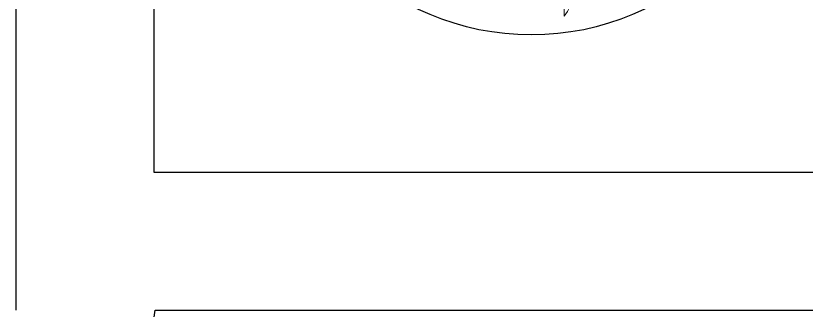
# Model space of a CAD drawing. Header units: inches. Extents: x 478327 to 492265, y -26791 to -22136.
# Drawn here: x 482427.9 to 482479.5, y -25276.4 to -25257.2 of the extents above; entities that cross this region are included whole.
import ezdxf

# ---------------------------------------------------------------- set-up
doc = ezdxf.new("R2010")
doc.units = ezdxf.units.IN
doc.header["$MEASUREMENT"] = 0
doc.layers.add('furniture', color=201, linetype='Continuous')
doc.layers.add('I-WALL-IN', color=3, linetype='Continuous')
doc.layers.add('PLANTS', color=84, linetype='Continuous', lineweight=13)

# ---------------------------------------------------------------- blocks, each defined once
blk = doc.blocks.new('A$C137A2C16')
at = {"layer": 'PLANTS'}
for centre, radius, start, end in [((88.05, 27.25), 33.85, 42.528, 61.1237), ((119.13, 81.37), 31.84, 245.2985, 258.8941)]:
    blk.add_arc(centre, radius, start, end, dxfattribs=at)

msp = doc.modelspace()

# ---------------------------------------------------------------- linework, layer by layer
msp.add_line((482436.823, -25277.751, 6.93), (482437.004, -25276.389, 4.877))
at = {"layer": 'furniture'}
msp.add_circle((482461.54, -25241.514, 6.93), 16.945, dxfattribs=at)
at = {"layer": 'I-WALL-IN'}
for p, q in [((482427.926, -25170.178, 6.93), (482427.926, -25276.389, 6.93)), ((482436.926, -25170.178, 6.93), (482436.926, -25267.389, 6.93)), ((482436.926, -25267.389, 6.93), (482633.709, -25267.389, 6.93)), ((482437.004, -25276.389, 6.93), (482642.709, -25276.389, 6.93))]:
    msp.add_line(p, q, dxfattribs=at)

# ---------------------------------------------------------------- block references
at = {"layer": 'PLANTS', "xscale": 0.266257615534413, "yscale": 0.266257615534413, "zscale": 0.266257615534413, "rotation": 283.0645570240567}
msp.add_blockref('A$C137A2C16', (482443.885, -25230.934, 13.86), dxfattribs=at)

doc.saveas('drawing.dxf')
